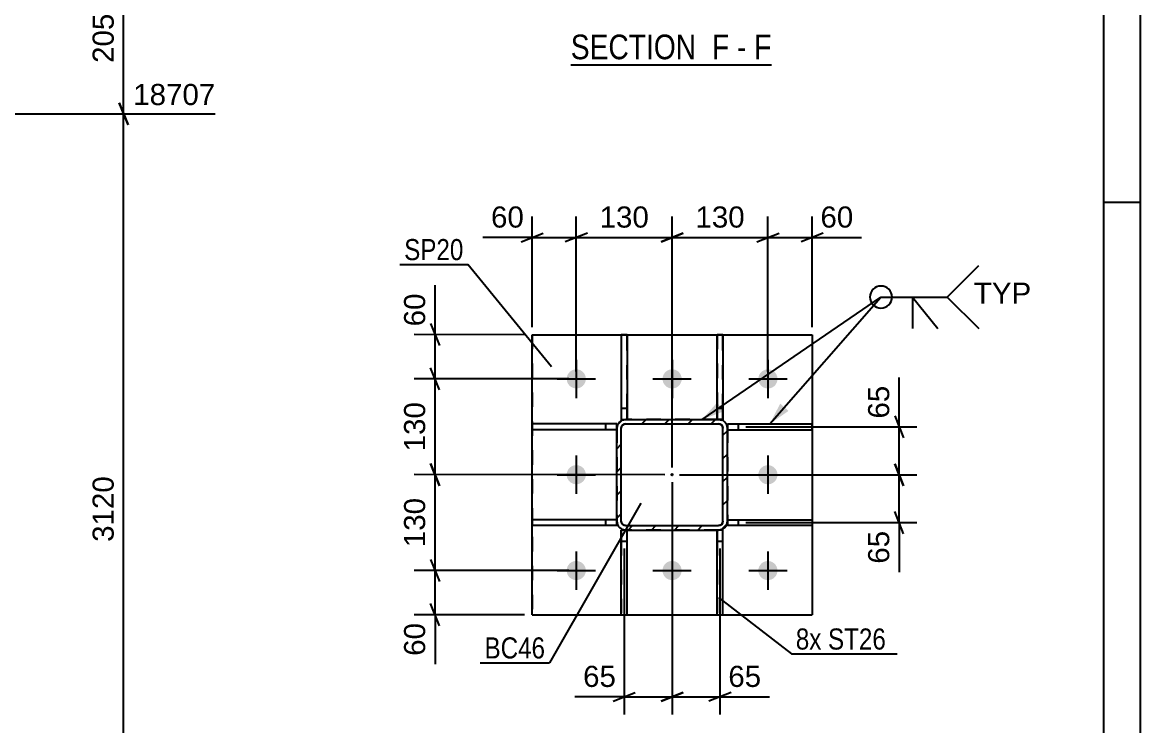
# Model space of a CAD drawing. Header units: millimetres. Extents: x -213 to 628, y -245 to 349.
# Drawn here: x 476.3 to 628, y 131.1 to 226.5 of the extents above; entities that cross this region are included whole.
import ezdxf

# ---------------------------------------------------------------- set-up
doc = ezdxf.new("R2010")
doc.units = ezdxf.units.MM
doc.linetypes.add('DXK_LINE_DOT2', pattern=[3.9198, 1.9599, -1.9599])
doc.linetypes.add('DXK_LINE_DOT3', pattern=[5.9187, 2.979, -0.9799, 0.9799, -0.9799])
doc.styles.add('Arial', font='arial.ttf', dxfattribs={"height": 0.2})
doc.styles.add('Arial Narrow', font='ARIALN.TTF', dxfattribs={"height": 0.2})

# ---------------------------------------------------------------- blocks, each defined once
blk = doc.blocks.new('Unknown-339279055-18 - 22568')
at = {"color": 6, "linetype": 'Continuous'}
blk.add_line((550.68, 220.77), (577.9, 220.77), dxfattribs=at)
at = {"color": 0, "linetype": 'Continuous'}
for points in [[(568.79, 221.52), (568.79, 225.02), (550.68, 225.02), (550.68, 221.52)], [(572.18, 221.52), (572.18, 225.02), (569.84, 225.02), (569.84, 221.52)], [(574.51, 221.52), (574.51, 225.02), (573.23, 225.02), (573.23, 221.52)], [(577.9, 221.52), (577.9, 225.02), (575.56, 225.02), (575.56, 221.52)]]:
    blk.add_wipeout(points, dxfattribs=at)
at = {"color": 7, "linetype": 'Continuous', "style": 'Arial Narrow'}
for s, p in [('SECTION ', (550.68, 221.52)), ('F', (569.84, 221.52)), ('F', (575.56, 221.52)), ('-', (573.23, 221.52))]:
    blk.add_text(s, height=3.34, dxfattribs=at).set_placement(p)
blk = doc.blocks.new('Unknown-339279055-1134')
at = {"color": 5, "linetype": 'Continuous'}
for p, q in [((627.99, -244.93), (627.99, 349.07)), ((622.99, -239.93), (622.99, 344.07)), ((627.99, 202.07), (622.99, 202.07))]:
    blk.add_line(p, q, dxfattribs=at)
blk = doc.blocks.new('Part-339279055-26262 - 26153')
at = {"color": 2, "linetype": 'Continuous'}
for p, q in [((571.92, 159.05), (583.42, 159.05)), ((571.92, 158.85), (571.92, 158.25)), ((571.92, 158.25), (571.92, 158.25)), ((583.42, 158.25), (571.92, 158.25)), ((583.42, 159.05), (583.42, 158.25))]:
    blk.add_line(p, q, dxfattribs=at)
at = {"color": 7, "linetype": 'DXK_LINE_DOT2'}
for p, q in [((571.92, 159.05), (571.92, 159.05)), ((571.92, 159.05), (571.92, 158.25)), ((571.92, 159.05), (571.92, 158.85)), ((573.42, 158.25), (573.42, 159.05))]:
    blk.add_line(p, q, dxfattribs=at)
blk = doc.blocks.new('Part-339279055-26261 - 26153')
at = {"color": 2, "linetype": 'Continuous'}
for p, q in [((558.33, 184.15), (557.53, 184.15)), ((557.53, 184.15), (557.53, 172.65)), ((558.33, 184.15), (558.33, 172.65)), ((557.53, 172.65), (557.53, 172.65)), ((557.53, 172.65), (558.13, 172.65))]:
    blk.add_line(p, q, dxfattribs=at)
at = {"color": 7, "linetype": 'DXK_LINE_DOT2'}
for p, q in [((557.53, 184.15), (557.53, 174.15)), ((558.33, 174.15), (558.33, 184.15)), ((558.33, 174.15), (557.53, 174.15)), ((557.53, 174.15), (557.53, 172.65)), ((558.33, 172.65), (558.33, 174.15)), ((558.33, 172.65), (558.13, 172.65)), ((558.33, 172.65), (558.33, 172.65))]:
    blk.add_line(p, q, dxfattribs=at)
blk = doc.blocks.new('Part-339279055-26157 - 26153')
at = {"linetype": 'Continuous'}
h = blk.add_hatch(dxfattribs=at)
h.set_pattern_fill('', scale=0.7, style=0, pattern_type=0)
h.set_pattern_definition([(45, (557.6677, 172.5602), (-1.57154, 1.57154), [])])
h.paths.add_polyline_path([(558.13, 172.65), (557.67, 172.56), (557.28, 172.3), (557.02, 171.91), (556.93, 171.45), (556.92, 158.85), (557.02, 158.39), (557.28, 158), (557.67, 157.74), (558.12, 157.65), (570.72, 157.65), (571.18, 157.74), (571.57, 158), (571.83, 158.39), (571.92, 158.85), (571.93, 171.45), (571.84, 171.91), (571.58, 172.3), (571.19, 172.56), (570.73, 172.65)])
h.paths.add_polyline_path([(570.73, 172.05), (570.96, 172), (571.15, 171.87), (571.28, 171.68), (571.33, 171.45), (571.32, 158.85), (571.28, 158.62), (571.15, 158.42), (570.95, 158.29), (570.72, 158.25), (558.12, 158.25), (557.89, 158.3), (557.7, 158.43), (557.57, 158.62), (557.52, 158.85), (557.53, 171.45), (557.57, 171.68), (557.7, 171.88), (557.9, 172.01), (558.13, 172.05)])
blk.add_hatch(color=246, dxfattribs=at).paths.add_polyline_path([(564.43, 165.05, -1), (564.43, 165.25, -1)])
at = {"color": 7, "linetype": 'DXK_LINE_DOT2'}
for p, q in [((556.93, 171.45), (556.92, 158.85)), ((556.93, 171.46), (557.02, 171.91)), ((556.93, 171.45), (556.93, 171.46)), ((557.52, 158.85), (557.53, 171.45)), ((557.57, 171.68), (557.53, 171.45)), ((557.7, 171.88), (557.57, 171.68)), ((557.67, 172.56), (558.13, 172.65)), ((557.9, 172.01), (557.7, 171.88)), ((558.13, 172.05), (557.9, 172.01)), ((570.73, 172.65), (558.13, 172.65)), ((558.13, 172.05), (570.73, 172.05)), ((570.73, 172.65), (571.19, 172.56)), ((570.96, 172), (570.73, 172.05)), ((571.15, 171.87), (570.96, 172)), ((571.28, 171.68), (571.15, 171.87)), ((571.33, 171.45), (571.28, 171.68)), ((571.32, 158.85), (571.33, 171.45)), ((571.83, 171.91), (571.93, 171.45)), ((571.93, 171.45), (571.92, 158.85)), ((557.02, 158.39), (556.92, 158.85)), ((556.92, 158.85), (556.92, 158.85)), ((557.52, 158.85), (557.57, 158.62)), ((557.57, 158.62), (557.7, 158.43)), ((557.7, 158.43), (557.89, 158.3)), ((557.89, 158.3), (558.12, 158.25)), ((558.12, 158.25), (570.72, 158.25)), ((570.72, 158.25), (570.95, 158.29)), ((570.95, 158.29), (571.15, 158.42)), ((571.15, 158.42), (571.28, 158.62)), ((571.28, 158.62), (571.32, 158.85)), ((571.92, 158.85), (571.83, 158.39)), ((558.12, 157.65), (557.66, 157.74)), ((570.72, 157.65), (558.12, 157.65)), ((571.18, 157.74), (570.72, 157.65))]:
    blk.add_line(p, q, dxfattribs=at)
at = {"color": 2, "linetype": 'Continuous'}
for p, q in [((556.92, 158.85), (556.93, 171.45)), ((557.02, 171.91), (556.93, 171.45)), ((556.93, 171.45), (556.93, 171.45)), ((557.52, 158.85), (557.53, 171.45)), ((557.53, 171.45), (557.57, 171.68)), ((557.53, 171.45), (557.53, 171.45)), ((557.57, 171.68), (557.7, 171.88)), ((558.13, 172.65), (557.67, 172.56)), ((557.7, 171.88), (557.9, 172.01)), ((557.9, 172.01), (558.13, 172.05)), ((558.13, 172.65), (558.13, 172.65)), ((558.13, 172.65), (570.73, 172.65)), ((558.13, 172.05), (558.13, 172.05)), ((558.13, 172.05), (570.73, 172.05)), ((570.73, 172.65), (570.73, 172.65)), ((571.19, 172.56), (570.73, 172.65)), ((570.73, 172.05), (570.73, 172.05)), ((570.73, 172.05), (570.96, 172)), ((570.96, 172), (571.15, 171.87)), ((571.15, 171.87), (571.28, 171.68)), ((571.28, 171.68), (571.33, 171.45)), ((571.32, 158.85), (571.33, 171.45)), ((571.33, 171.45), (571.33, 171.45)), ((571.93, 171.45), (571.84, 171.91)), ((571.92, 158.85), (571.93, 171.45)), ((571.93, 171.45), (571.93, 171.45)), ((556.92, 158.85), (556.92, 158.85)), ((556.92, 158.85), (557.02, 158.39)), ((557.52, 158.85), (557.52, 158.85)), ((557.57, 158.62), (557.52, 158.85)), ((557.7, 158.43), (557.57, 158.62)), ((557.89, 158.3), (557.7, 158.43)), ((558.12, 158.25), (557.89, 158.3)), ((558.12, 158.25), (558.12, 158.25)), ((558.12, 158.25), (570.72, 158.25)), ((570.95, 158.29), (570.72, 158.25)), ((570.72, 158.25), (570.72, 158.25)), ((571.15, 158.42), (570.95, 158.29)), ((571.28, 158.62), (571.15, 158.42)), ((571.32, 158.85), (571.28, 158.62)), ((571.32, 158.85), (571.32, 158.85)), ((571.83, 158.39), (571.92, 158.85)), ((571.92, 158.85), (571.92, 158.85)), ((557.67, 157.74), (558.12, 157.65)), ((558.12, 157.65), (558.12, 157.65)), ((558.12, 157.65), (570.72, 157.65)), ((570.72, 157.65), (571.18, 157.74)), ((570.72, 157.65), (570.72, 157.65))]:
    blk.add_line(p, q, dxfattribs=at)
at = {"color": 7, "linetype": 'DXK_LINE_DOT3'}
blk.add_line((564.43, 165.15), (564.42, 165.15), dxfattribs=at)
at = {"color": 246, "linetype": 'DXK_LINE_DOT2'}
blk.add_line((564.43, 165.15), (564.42, 165.15), dxfattribs=at)
at = {"color": 246, "linetype": 'Continuous'}
blk.add_circle((564.43, 165.15), 0.1, dxfattribs=at)
at = {"color": 7, "linetype": 'DXK_LINE_DOT2'}
for centre, start, end in [((558.13, 171.45), 112.4901, 157.4901), ((570.73, 171.45), 22.4901, 67.4901), ((558.12, 158.85), 202.4901, 247.4901), ((570.72, 158.85), 292.4901, 337.4901)]:
    blk.add_arc(centre, 1.2, start, end, dxfattribs=at)
at = {"color": 2, "linetype": 'Continuous'}
for centre, start, end in [((558.13, 171.45), 112.4901, 157.4901), ((570.73, 171.45), 22.4901, 67.4901), ((558.12, 158.85), 202.4901, 247.4901), ((570.72, 158.85), 292.4901, 337.4901)]:
    blk.add_arc(centre, 1.2, start, end, dxfattribs=at)
blk = doc.blocks.new('Bolt-339279055-26273 - 26153')
at = {"linetype": 'Continuous'}
for points in [[(550.13, 178.15), (550.16, 178.42), (550.24, 178.68), (550.38, 178.92), (550.56, 179.12), (550.78, 179.28), (551.03, 179.39), (551.29, 179.45), (551.56, 179.45), (551.83, 179.39), (552.08, 179.28), (552.3, 179.12), (552.48, 178.92), (552.61, 178.68), (552.7, 178.42), (552.73, 178.15), (552.7, 177.88), (552.61, 177.62), (552.48, 177.39), (552.3, 177.19), (552.08, 177.03), (551.83, 176.92), (551.56, 176.86), (551.29, 176.86), (551.03, 176.92), (550.78, 177.03), (550.56, 177.19), (550.38, 177.39), (550.24, 177.62), (550.16, 177.88)], [(563.13, 178.15), (563.16, 178.42), (563.24, 178.68), (563.38, 178.91), (563.56, 179.12), (563.78, 179.28), (564.03, 179.39), (564.29, 179.44), (564.56, 179.44), (564.83, 179.39), (565.08, 179.28), (565.3, 179.12), (565.48, 178.91), (565.61, 178.68), (565.7, 178.42), (565.73, 178.15), (565.7, 177.88), (565.61, 177.62), (565.48, 177.39), (565.3, 177.18), (565.08, 177.02), (564.83, 176.91), (564.56, 176.86), (564.29, 176.86), (564.03, 176.91), (563.78, 177.02), (563.56, 177.18), (563.38, 177.39), (563.24, 177.62), (563.16, 177.88)], [(576.13, 178.15), (576.16, 178.42), (576.24, 178.68), (576.38, 178.91), (576.56, 179.11), (576.78, 179.27), (577.03, 179.38), (577.29, 179.44), (577.56, 179.44), (577.83, 179.38), (578.08, 179.27), (578.3, 179.11), (578.48, 178.91), (578.61, 178.68), (578.7, 178.42), (578.73, 178.15), (578.7, 177.88), (578.61, 177.62), (578.48, 177.38), (578.3, 177.18), (578.08, 177.02), (577.83, 176.91), (577.56, 176.86), (577.29, 176.86), (577.03, 176.91), (576.78, 177.02), (576.56, 177.18), (576.38, 177.38), (576.24, 177.62), (576.16, 177.88)], [(550.12, 165.15), (550.15, 165.42), (550.24, 165.68), (550.37, 165.92), (550.56, 166.12), (550.77, 166.28), (551.02, 166.39), (551.29, 166.45), (551.56, 166.45), (551.83, 166.39), (552.07, 166.28), (552.29, 166.12), (552.48, 165.92), (552.61, 165.68), (552.7, 165.42), (552.72, 165.15), (552.7, 164.88), (552.61, 164.62), (552.48, 164.39), (552.29, 164.19), (552.07, 164.03), (551.83, 163.92), (551.56, 163.86), (551.29, 163.86), (551.02, 163.92), (550.77, 164.03), (550.56, 164.19), (550.37, 164.39), (550.24, 164.62), (550.15, 164.88)], [(576.12, 165.15), (576.15, 165.42), (576.24, 165.68), (576.37, 165.91), (576.56, 166.11), (576.77, 166.27), (577.02, 166.38), (577.29, 166.44), (577.56, 166.44), (577.83, 166.38), (578.07, 166.27), (578.29, 166.11), (578.48, 165.91), (578.61, 165.68), (578.7, 165.42), (578.72, 165.15), (578.7, 164.88), (578.61, 164.62), (578.48, 164.38), (578.29, 164.18), (578.07, 164.02), (577.83, 163.91), (577.56, 163.86), (577.29, 163.86), (577.02, 163.91), (576.77, 164.02), (576.56, 164.18), (576.37, 164.38), (576.24, 164.62), (576.15, 164.88)], [(550.12, 152.15), (550.15, 152.42), (550.24, 152.68), (550.37, 152.92), (550.55, 153.12), (550.77, 153.28), (551.02, 153.39), (551.29, 153.45), (551.56, 153.45), (551.82, 153.39), (552.07, 153.28), (552.29, 153.12), (552.47, 152.92), (552.61, 152.68), (552.69, 152.42), (552.72, 152.15), (552.69, 151.88), (552.61, 151.62), (552.47, 151.39), (552.29, 151.19), (552.07, 151.03), (551.82, 150.92), (551.56, 150.86), (551.29, 150.86), (551.02, 150.92), (550.77, 151.03), (550.55, 151.19), (550.37, 151.39), (550.24, 151.62), (550.15, 151.88)], [(563.12, 152.15), (563.15, 152.42), (563.24, 152.68), (563.37, 152.91), (563.55, 153.12), (563.77, 153.28), (564.02, 153.39), (564.29, 153.44), (564.56, 153.44), (564.82, 153.39), (565.07, 153.28), (565.29, 153.12), (565.47, 152.91), (565.61, 152.68), (565.69, 152.42), (565.72, 152.15), (565.69, 151.88), (565.61, 151.62), (565.47, 151.39), (565.29, 151.18), (565.07, 151.02), (564.82, 150.91), (564.56, 150.86), (564.29, 150.86), (564.02, 150.91), (563.77, 151.02), (563.55, 151.18), (563.37, 151.39), (563.24, 151.62), (563.15, 151.88)], [(576.12, 152.15), (576.15, 152.42), (576.24, 152.68), (576.37, 152.91), (576.55, 153.11), (576.77, 153.27), (577.02, 153.38), (577.29, 153.44), (577.56, 153.44), (577.82, 153.38), (578.07, 153.27), (578.29, 153.11), (578.47, 152.91), (578.61, 152.68), (578.69, 152.42), (578.72, 152.15), (578.69, 151.88), (578.61, 151.62), (578.47, 151.38), (578.29, 151.18), (578.07, 151.02), (577.82, 150.91), (577.56, 150.86), (577.29, 150.86), (577.02, 150.91), (576.77, 151.02), (576.55, 151.18), (576.37, 151.38), (576.24, 151.62), (576.15, 151.88)]]:
    blk.add_hatch(color=1, dxfattribs=at).paths.add_polyline_path(points)
at = {"color": 1, "linetype": 'Continuous'}
for p, q in [((551.43, 180.75), (551.43, 175.55)), ((564.43, 180.75), (564.43, 175.55)), ((577.43, 180.75), (577.43, 175.55)), ((548.83, 178.15), (554.03, 178.15)), ((561.83, 178.15), (567.03, 178.15)), ((574.83, 178.15), (580.03, 178.15)), ((551.43, 167.75), (551.42, 162.55)), ((577.43, 167.75), (577.42, 162.55)), ((548.82, 165.15), (554.02, 165.15)), ((574.82, 165.15), (580.02, 165.15)), ((551.42, 154.75), (551.42, 149.55)), ((564.42, 154.75), (564.42, 149.55)), ((577.42, 154.75), (577.42, 149.55)), ((548.82, 152.15), (554.02, 152.15)), ((561.82, 152.15), (567.02, 152.15)), ((574.82, 152.15), (580.02, 152.15))]:
    blk.add_line(p, q, dxfattribs=at)
blk = doc.blocks.new('Part-339279055-26209 - 26153')
at = {"color": 2, "linetype": 'Continuous'}
for p, q in [((545.42, 146.15), (545.43, 184.15)), ((545.43, 184.15), (545.43, 184.15)), ((545.43, 184.15), (583.43, 184.15)), ((583.43, 184.15), (583.42, 146.15)), ((583.43, 184.15), (583.43, 184.15)), ((545.42, 146.15), (545.42, 146.15)), ((545.42, 146.15), (583.42, 146.15)), ((583.42, 146.15), (583.42, 146.15))]:
    blk.add_line(p, q, dxfattribs=at)
at = {"color": 7, "linetype": 'DXK_LINE_DOT2'}
for p, q in [((545.43, 184.15), (545.42, 146.15)), ((583.43, 184.15), (583.42, 146.15))]:
    blk.add_line(p, q, dxfattribs=at)
blk = doc.blocks.new('Part-339279055-26258 - 26153')
at = {"color": 2, "linetype": 'Continuous'}
for p, q in [((570.52, 146.15), (570.52, 157.65)), ((571.32, 157.65), (570.72, 157.65)), ((571.32, 146.15), (571.32, 157.65)), ((570.52, 146.15), (571.32, 146.15))]:
    blk.add_line(p, q, dxfattribs=at)
at = {"color": 7, "linetype": 'DXK_LINE_DOT2'}
for p, q in [((570.52, 157.65), (570.52, 157.65)), ((570.52, 157.65), (570.52, 156.15)), ((570.72, 157.65), (570.52, 157.65)), ((571.32, 156.15), (571.32, 157.65)), ((570.52, 156.15), (570.52, 146.15)), ((570.52, 156.15), (571.32, 156.15)), ((571.32, 146.15), (571.32, 156.15))]:
    blk.add_line(p, q, dxfattribs=at)
blk = doc.blocks.new('Part-339279055-26259 - 26153')
at = {"color": 2, "linetype": 'Continuous'}
for p, q in [((557.52, 157.65), (557.52, 157.65)), ((557.52, 146.15), (557.52, 157.65)), ((558.12, 157.65), (557.52, 157.65)), ((558.32, 146.15), (558.32, 157.65)), ((557.52, 146.15), (558.32, 146.15))]:
    blk.add_line(p, q, dxfattribs=at)
at = {"color": 7, "linetype": 'DXK_LINE_DOT2'}
for p, q in [((557.52, 157.65), (557.52, 156.15)), ((557.52, 157.65), (557.52, 157.65)), ((558.32, 157.65), (558.12, 157.65)), ((558.32, 156.15), (558.32, 157.65)), ((557.52, 156.15), (557.52, 146.15)), ((557.52, 156.15), (558.32, 156.15)), ((558.32, 146.15), (558.32, 156.15))]:
    blk.add_line(p, q, dxfattribs=at)
blk = doc.blocks.new('Part-339279055-26260 - 26153')
at = {"color": 2, "linetype": 'Continuous'}
for p, q in [((571.33, 184.15), (570.53, 184.15)), ((570.53, 172.65), (570.53, 184.15)), ((571.33, 184.15), (571.33, 172.65)), ((571.33, 172.65), (570.73, 172.65)), ((571.33, 172.65), (571.33, 172.65))]:
    blk.add_line(p, q, dxfattribs=at)
at = {"color": 7, "linetype": 'DXK_LINE_DOT2'}
for p, q in [((570.53, 184.15), (570.53, 174.15)), ((571.33, 174.15), (571.33, 184.15)), ((571.33, 174.15), (570.53, 174.15)), ((570.53, 174.15), (570.53, 172.65)), ((571.33, 172.65), (571.33, 174.15)), ((570.73, 172.65), (570.53, 172.65))]:
    blk.add_line(p, q, dxfattribs=at)
blk = doc.blocks.new('Part-339279055-26263 - 26153')
at = {"color": 2, "linetype": 'Continuous'}
for p, q in [((571.93, 172.05), (571.93, 172.05)), ((571.93, 172.05), (583.43, 172.05)), ((571.93, 172.05), (571.93, 171.45)), ((583.43, 171.25), (583.43, 172.05)), ((571.93, 171.25), (583.43, 171.25))]:
    blk.add_line(p, q, dxfattribs=at)
at = {"color": 7, "linetype": 'DXK_LINE_DOT2'}
for p, q in [((571.93, 171.25), (571.93, 172.05)), ((571.93, 171.45), (571.93, 171.25)), ((573.43, 171.25), (573.43, 172.05)), ((571.93, 171.25), (571.93, 171.25))]:
    blk.add_line(p, q, dxfattribs=at)
blk = doc.blocks.new('Part-339279055-26264 - 26153')
at = {"color": 2, "linetype": 'Continuous'}
for p, q in [((556.92, 159.05), (545.42, 159.05)), ((545.42, 159.05), (545.42, 158.25)), ((556.92, 158.25), (545.42, 158.25)), ((556.92, 159.05), (556.92, 159.05)), ((556.92, 158.85), (556.92, 158.25)), ((556.92, 158.25), (556.92, 158.25))]:
    blk.add_line(p, q, dxfattribs=at)
at = {"color": 7, "linetype": 'DXK_LINE_DOT2'}
for p, q in [((555.42, 158.25), (555.42, 159.05)), ((556.92, 158.25), (556.92, 159.05)), ((556.92, 159.05), (556.92, 158.85))]:
    blk.add_line(p, q, dxfattribs=at)
blk = doc.blocks.new('Part-339279055-26265 - 26153')
at = {"color": 2, "linetype": 'Continuous'}
for p, q in [((556.93, 172.05), (545.43, 172.05)), ((545.43, 172.05), (545.43, 171.25)), ((556.93, 172.05), (556.93, 172.05)), ((556.93, 172.05), (556.93, 171.45)), ((556.93, 171.25), (545.43, 171.25))]:
    blk.add_line(p, q, dxfattribs=at)
at = {"color": 7, "linetype": 'DXK_LINE_DOT2'}
for p, q in [((555.43, 171.25), (555.43, 172.05)), ((556.93, 171.25), (556.93, 172.05)), ((556.93, 171.45), (556.93, 171.25))]:
    blk.add_line(p, q, dxfattribs=at)
blk = doc.blocks.new('StraightDimension-339279055-23273 - 2113')
at = {"color": 7, "linetype": 'Continuous'}
for p, q in [((490.62, 212.6), (489.42, 215.6)), ((449.57, 214.1), (502.44, 214.1)), ((490.02, 106.87), (490.02, 214.1)), ((489.42, 108.37), (490.62, 105.37)), ((393.19, 106.87), (502.44, 106.87))]:
    blk.add_line(p, q, dxfattribs=at)
at = {"color": 0, "linetype": 'Continuous'}
blk.add_wipeout([(503.04, 214.7), (503.04, 218.9), (490.72, 218.9), (490.72, 214.7)], dxfattribs=at)
at = {"color": 0}
blk.add_wipeout([(489.27, 165.53), (485.07, 165.53), (485.07, 155.44), (489.27, 155.44)], dxfattribs=at)
at = {"color": 3, "linetype": 'Continuous', "style": 'Arial'}
blk.add_text('18707', height=2.865, dxfattribs=at).set_placement((491.32, 215.3))
at = {"color": 3, "style": 'Arial'}
blk.add_text('3120', height=2.865, rotation=90.0002, dxfattribs=at).set_placement((488.67, 156.04))
blk = doc.blocks.new('StraightDimension-339279055-23272 - 2113')
at = {"color": 7, "linetype": 'Continuous'}
for p, q in [((490.62, 233.12), (489.42, 236.12)), ((393.19, 234.62), (502.44, 234.62)), ((490.02, 214.1), (490.02, 234.62)), ((489.42, 215.6), (490.62, 212.6)), ((449.57, 214.1), (502.44, 214.1))]:
    blk.add_line(p, q, dxfattribs=at)
at = {"color": 0, "linetype": 'Continuous'}
blk.add_wipeout([(503.04, 235.22), (503.04, 239.42), (490.72, 239.42), (490.72, 235.22)], dxfattribs=at)
at = {"color": 0}
blk.add_wipeout([(489.27, 228.3), (485.07, 228.3), (485.07, 220.42), (489.27, 220.42)], dxfattribs=at)
at = {"color": 3, "linetype": 'Continuous', "style": 'Arial'}
blk.add_text('18912', height=2.865, dxfattribs=at).set_placement((491.32, 235.82))
at = {"color": 3, "style": 'Arial'}
blk.add_text('205', height=2.865, rotation=90.0002, dxfattribs=at).set_placement((488.67, 221.02))
blk = doc.blocks.new('StraightDimension-339279055-27506 - 26153')
at = {"color": 7, "linetype": 'Continuous'}
for p, q in [((545.43, 185.15), (545.43, 200.18)), ((551.43, 179.15), (551.43, 200.18)), ((543.93, 196.73), (546.93, 197.93)), ((545.43, 197.33), (551.43, 197.33)), ((552.93, 197.93), (549.93, 196.73))]:
    blk.add_line(p, q, dxfattribs=at)
at = {"color": 0}
blk.add_wipeout([(544.9, 198.08), (544.9, 202.28), (539.26, 202.28), (539.26, 198.08)], dxfattribs=at)
at = {"color": 7, "linetype": 'Continuous'}
blk.add_line((545.43, 197.33), (538.73, 197.33), dxfattribs=at)
blk.add_line((545.43, 197.33), (538.73, 197.33), dxfattribs=at)
at = {"color": 3, "style": 'Arial'}
blk.add_text('60', height=2.865, dxfattribs=at).set_placement((539.86, 198.68))
blk = doc.blocks.new('StraightDimension-339279055-27505 - 26153')
at = {"color": 7, "linetype": 'Continuous'}
for p, q in [((551.43, 179.15), (551.43, 200.18)), ((564.43, 166.15), (564.43, 200.18)), ((552.93, 197.93), (549.93, 196.73)), ((551.43, 197.33), (564.43, 197.33)), ((562.93, 196.73), (565.93, 197.93))]:
    blk.add_line(p, q, dxfattribs=at)
at = {"color": 0}
blk.add_wipeout([(561.86, 198.08), (561.86, 202.28), (553.99, 202.28), (553.99, 198.08)], dxfattribs=at)
at = {"color": 3, "style": 'Arial'}
blk.add_text('130', height=2.865, dxfattribs=at).set_placement((554.59, 198.68))
blk = doc.blocks.new('StraightDimension-339279055-27370 - 26153')
at = {"color": 7, "linetype": 'Continuous'}
for p, q in [((531.67, 185.66), (532.87, 182.66)), ((544.43, 184.15), (529.42, 184.16)), ((532.27, 178.16), (532.27, 184.16)), ((532.87, 176.66), (531.67, 179.66)), ((550.43, 178.15), (529.42, 178.16))]:
    blk.add_line(p, q, dxfattribs=at)
at = {"color": 0}
blk.add_wipeout([(531.52, 190.33), (527.32, 190.33), (527.32, 184.68), (531.52, 184.68)], dxfattribs=at)
at = {"color": 7, "linetype": 'Continuous'}
blk.add_line((532.27, 184.16), (532.27, 190.85), dxfattribs=at)
blk.add_line((532.27, 184.16), (532.27, 190.85), dxfattribs=at)
at = {"color": 3, "style": 'Arial'}
blk.add_text('60', height=2.865, rotation=89.9888, dxfattribs=at).set_placement((530.92, 185.28))
blk = doc.blocks.new('StraightDimension-339279055-27504 - 26153')
at = {"color": 7, "linetype": 'Continuous'}
for p, q in [((564.43, 166.15), (564.43, 200.18)), ((577.43, 179.15), (577.43, 200.18)), ((565.93, 197.93), (562.93, 196.73)), ((564.43, 197.33), (577.43, 197.33)), ((575.93, 196.73), (578.93, 197.93))]:
    blk.add_line(p, q, dxfattribs=at)
at = {"color": 0}
blk.add_wipeout([(574.86, 198.08), (574.86, 202.28), (566.99, 202.28), (566.99, 198.08)], dxfattribs=at)
at = {"color": 3, "style": 'Arial'}
blk.add_text('130', height=2.865, dxfattribs=at).set_placement((567.59, 198.68))
blk = doc.blocks.new('StraightDimension-339279055-27563 - 26153')
at = {"color": 7, "linetype": 'Continuous'}
for p, q in [((564.43, 164.15), (564.43, 132.61)), ((570.92, 155.15), (570.92, 132.61)), ((562.93, 134.41), (565.93, 135.61)), ((572.42, 135.61), (569.42, 134.41)), ((564.43, 135.01), (570.92, 135.01))]:
    blk.add_line(p, q, dxfattribs=at)
at = {"color": 0}
blk.add_wipeout([(577.09, 135.76), (577.09, 139.96), (571.45, 139.96), (571.45, 135.76)], dxfattribs=at)
at = {"color": 7, "linetype": 'Continuous'}
blk.add_line((570.92, 135.01), (577.62, 135.01), dxfattribs=at)
blk.add_line((570.92, 135.01), (577.62, 135.01), dxfattribs=at)
at = {"color": 3, "style": 'Arial'}
blk.add_text('65', height=2.865, dxfattribs=at).set_placement((572.05, 136.36))
blk = doc.blocks.new('StraightDimension-339279055-27372 - 26153')
at = {"color": 7, "linetype": 'Continuous'}
for p, q in [((532.87, 163.66), (531.67, 166.66)), ((563.42, 165.15), (529.42, 165.16)), ((532.27, 152.16), (532.27, 165.16)), ((531.67, 153.66), (532.87, 150.66)), ((550.42, 152.15), (529.42, 152.16))]:
    blk.add_line(p, q, dxfattribs=at)
at = {"color": 0}
blk.add_wipeout([(531.52, 162.59), (527.32, 162.59), (527.32, 154.72), (531.52, 154.72)], dxfattribs=at)
at = {"color": 3, "style": 'Arial'}
blk.add_text('130', height=2.865, rotation=89.9888, dxfattribs=at).set_placement((530.92, 155.32))
blk = doc.blocks.new('StraightDimension-339279055-27564 - 26153')
at = {"color": 7, "linetype": 'Continuous'}
for p, q in [((564.43, 164.15), (564.43, 132.61)), ((557.92, 155.15), (557.92, 132.61)), ((556.42, 134.41), (559.42, 135.61)), ((565.93, 135.61), (562.93, 134.41)), ((557.92, 135.01), (564.43, 135.01))]:
    blk.add_line(p, q, dxfattribs=at)
at = {"color": 0}
blk.add_wipeout([(557.4, 135.76), (557.4, 139.96), (551.75, 139.96), (551.75, 135.76)], dxfattribs=at)
at = {"color": 7, "linetype": 'Continuous'}
blk.add_line((557.92, 135.01), (551.23, 135.01), dxfattribs=at)
blk.add_line((557.92, 135.01), (551.23, 135.01), dxfattribs=at)
at = {"color": 3, "style": 'Arial'}
blk.add_text('65', height=2.865, dxfattribs=at).set_placement((552.35, 136.36))
blk = doc.blocks.new('StraightDimension-339279055-27371 - 26153')
at = {"color": 7, "linetype": 'Continuous'}
for p, q in [((532.87, 176.66), (531.67, 179.66)), ((550.43, 178.15), (529.42, 178.16)), ((532.27, 165.16), (532.27, 178.16)), ((531.67, 166.66), (532.87, 163.66)), ((563.42, 165.15), (529.42, 165.16))]:
    blk.add_line(p, q, dxfattribs=at)
at = {"color": 0}
blk.add_wipeout([(531.52, 175.59), (527.32, 175.59), (527.32, 167.72), (531.52, 167.72)], dxfattribs=at)
at = {"color": 3, "style": 'Arial'}
blk.add_text('130', height=2.865, rotation=89.9888, dxfattribs=at).set_placement((530.92, 168.32))
blk = doc.blocks.new('StraightDimension-339279055-27373 - 26153')
at = {"color": 7, "linetype": 'Continuous'}
for p, q in [((531.67, 153.66), (532.87, 150.66)), ((550.42, 152.15), (529.42, 152.16)), ((532.27, 146.16), (532.27, 152.16)), ((532.87, 144.66), (531.67, 147.66)), ((544.42, 146.15), (529.42, 146.16))]:
    blk.add_line(p, q, dxfattribs=at)
at = {"color": 0}
blk.add_wipeout([(531.52, 145.63), (527.32, 145.63), (527.32, 139.98), (531.52, 139.98)], dxfattribs=at)
at = {"color": 7, "linetype": 'Continuous'}
blk.add_line((532.27, 146.16), (532.27, 139.46), dxfattribs=at)
blk.add_line((532.27, 146.16), (532.27, 139.46), dxfattribs=at)
at = {"color": 3, "style": 'Arial'}
blk.add_text('60', height=2.865, rotation=89.9888, dxfattribs=at).set_placement((530.92, 140.58))
blk = doc.blocks.new('StraightDimension-339279055-27503 - 26153')
at = {"color": 7, "linetype": 'Continuous'}
for p, q in [((577.43, 179.15), (577.43, 200.18)), ((583.43, 185.15), (583.43, 200.18)), ((575.93, 196.73), (578.93, 197.93)), ((577.43, 197.33), (583.43, 197.33)), ((584.93, 197.93), (581.93, 196.73))]:
    blk.add_line(p, q, dxfattribs=at)
at = {"color": 0}
blk.add_wipeout([(589.6, 198.08), (589.6, 202.28), (583.95, 202.28), (583.95, 198.08)], dxfattribs=at)
at = {"color": 7, "linetype": 'Continuous'}
blk.add_line((583.43, 197.33), (590.13, 197.33), dxfattribs=at)
blk.add_line((583.43, 197.33), (590.13, 197.33), dxfattribs=at)
at = {"color": 3, "style": 'Arial'}
blk.add_text('60', height=2.865, dxfattribs=at).set_placement((584.55, 198.68))
blk = doc.blocks.new('StraightDimension-339279055-27572 - 26153')
at = {"color": 7, "linetype": 'Continuous'}
for p, q in [((594.63, 173.15), (595.83, 170.15)), ((574.43, 171.65), (597.63, 171.65)), ((595.23, 165.15), (595.23, 171.65)), ((595.83, 163.65), (594.63, 166.65)), ((565.43, 165.15), (597.63, 165.15))]:
    blk.add_line(p, q, dxfattribs=at)
at = {"color": 0}
blk.add_wipeout([(594.48, 177.82), (590.28, 177.82), (590.28, 172.17), (594.48, 172.17)], dxfattribs=at)
at = {"color": 7, "linetype": 'Continuous'}
blk.add_line((595.23, 171.65), (595.23, 178.35), dxfattribs=at)
blk.add_line((595.23, 171.65), (595.23, 178.35), dxfattribs=at)
at = {"color": 3, "style": 'Arial'}
blk.add_text('65', height=2.865, rotation=90.0002, dxfattribs=at).set_placement((593.88, 172.77))
blk = doc.blocks.new('StraightDimension-339279055-27573 - 26153')
at = {"color": 7, "linetype": 'Continuous'}
for p, q in [((594.63, 166.65), (595.83, 163.65)), ((565.43, 165.15), (597.63, 165.15)), ((595.23, 158.65), (595.23, 165.15)), ((595.83, 157.15), (594.63, 160.15)), ((574.42, 158.65), (597.63, 158.65))]:
    blk.add_line(p, q, dxfattribs=at)
at = {"color": 0}
blk.add_wipeout([(594.48, 158.12), (590.28, 158.12), (590.28, 152.48), (594.48, 152.48)], dxfattribs=at)
at = {"color": 7, "linetype": 'Continuous'}
blk.add_line((595.23, 158.65), (595.23, 151.95), dxfattribs=at)
blk.add_line((595.23, 158.65), (595.23, 151.95), dxfattribs=at)
at = {"color": 3, "style": 'Arial'}
blk.add_text('65', height=2.865, rotation=90.0002, dxfattribs=at).set_placement((593.88, 153.08))
blk = doc.blocks.new('Mark-339279055-27548 - 26153')
at = {"color": 0}
blk.add_wipeout([(536.12, 194.26), (536.12, 197.26), (528.08, 197.26), (528.08, 194.26)], dxfattribs=at)
blk.add_wipeout([(536.12, 194.26), (536.12, 197.26), (528.08, 197.26), (528.08, 194.26)], dxfattribs=at)
at = {"color": 30, "linetype": 'Continuous'}
for p in [(527.48, 193.66), (548.07, 179.79)]:
    blk.add_line(p, (536.72, 193.66), dxfattribs=at)
at = {"color": 3, "style": 'Arial Narrow'}
blk.add_text('SP20', height=2.863, dxfattribs=at).set_placement((528.08, 194.26))
blk = doc.blocks.new('MarkSet-339279055-27287 - 26153')
at = {"color": 0}
for points in [[(584.68, 141.43), (584.68, 144.43), (581.21, 144.43), (581.21, 141.43)], [(593.44, 141.43), (593.44, 144.43), (585.58, 144.43), (585.58, 141.43)]]:
    blk.add_wipeout(points, dxfattribs=at)
for points in [[(584.68, 141.43), (584.68, 144.43), (581.21, 144.43), (581.21, 141.43)], [(593.44, 141.43), (593.44, 144.43), (585.58, 144.43), (585.58, 141.43)]]:
    blk.add_wipeout(points, dxfattribs=at)
at = {"color": 30, "linetype": 'Continuous'}
for p, q in [((570.71, 148.48), (580.61, 140.83)), ((580.61, 140.83), (594.94, 140.83))]:
    blk.add_line(p, q, dxfattribs=at)
at = {"color": 3, "style": 'Arial Narrow'}
for s, p in [('8x', (581.21, 141.43)), ('ST26', (585.58, 141.43))]:
    blk.add_text(s, height=2.863, dxfattribs=at).set_placement(p)
blk = doc.blocks.new('Mark-339279055-27539 - 26153')
at = {"color": 0}
blk.add_wipeout([(547.2, 140.22), (547.2, 143.22), (538.98, 143.22), (538.98, 140.22)], dxfattribs=at)
blk.add_wipeout([(547.2, 140.22), (547.2, 143.22), (538.98, 143.22), (538.98, 140.22)], dxfattribs=at)
at = {"color": 30, "linetype": 'Continuous'}
for p in [(560.19, 161.28), (538.38, 139.62)]:
    blk.add_line(p, (547.8, 139.62), dxfattribs=at)
at = {"color": 3, "style": 'Arial Narrow'}
blk.add_text('BC46', height=2.863, dxfattribs=at).set_placement((538.98, 140.22))
blk = doc.blocks.new('WeldMark-339279055-27602 - 26153')
at = {"linetype": 'Continuous'}
for points in [[(571.4, 173.73), (568.5, 172.65), (570.55, 174.96)], [(580.22, 173.81), (577.68, 172.05), (579.09, 174.8)]]:
    blk.add_hatch(color=30, dxfattribs=at).paths.add_polyline_path(points)
at = {"color": 30, "linetype": 'Continuous'}
for p, q in [((568.5, 172.65), (592.76, 189.25)), ((577.68, 172.05), (592.76, 189.25)), ((592.76, 189.25), (601.76, 189.25))]:
    blk.add_line(p, q, dxfattribs=at)
at = {"color": 3, "linetype": 'Continuous'}
for q in [(600.47, 184.97), (597.05, 184.97)]:
    blk.add_line((597.05, 189.25), q, dxfattribs=at)
for start, end in [(90, 270), (270, 90)]:
    blk.add_arc((592.76, 189.25), 1.5, start, end, dxfattribs=at)
at = {"color": 0, "linetype": 'Continuous'}
blk.add_wipeout([(613.13, 188.35), (613.13, 191.35), (605.36, 191.35), (605.36, 188.35)], dxfattribs=at)
blk.add_wipeout([(613.13, 188.35), (613.13, 191.35), (605.36, 191.35), (605.36, 188.35)], dxfattribs=at)
at = {"color": 3, "linetype": 'Continuous'}
for q in [(606.05, 193.54), (606.05, 184.97)]:
    blk.add_line((601.76, 189.25), q, dxfattribs=at)
at = {"color": 3, "linetype": 'Continuous', "style": 'Arial'}
blk.add_text('TYP', height=2.865, dxfattribs=at).set_placement((605.36, 188.35))

msp = doc.modelspace()

# ---------------------------------------------------------------- block references
for name in ['Unknown-339279055-18 - 22568', 'Part-339279055-26209 - 26153', 'Part-339279055-26261 - 26153', 'Part-339279055-26260 - 26153', 'Bolt-339279055-26273 - 26153', 'Part-339279055-26265 - 26153', 'Part-339279055-26157 - 26153', 'Part-339279055-26263 - 26153', 'Part-339279055-26264 - 26153', 'Part-339279055-26262 - 26153', 'Part-339279055-26259 - 26153', 'Part-339279055-26258 - 26153']:
    msp.add_blockref(name, (0, 0))

# ---------------------------------------------------------------- next in the draw order: block references
msp.add_blockref('Unknown-339279055-1134', (0, 0))

# ---------------------------------------------------------------- next in the draw order: block references
for name in ['StraightDimension-339279055-23273 - 2113', 'StraightDimension-339279055-27506 - 26153', 'StraightDimension-339279055-27563 - 26153']:
    msp.add_blockref(name, (0, 0))

# ---------------------------------------------------------------- next in the draw order: block references
for name in ['StraightDimension-339279055-23272 - 2113', 'StraightDimension-339279055-27505 - 26153', 'MarkSet-339279055-27287 - 26153']:
    msp.add_blockref(name, (0, 0))

# ---------------------------------------------------------------- next in the draw order: block references
for name in ['StraightDimension-339279055-27504 - 26153', 'StraightDimension-339279055-27370 - 26153']:
    msp.add_blockref(name, (0, 0))

# ---------------------------------------------------------------- next in the draw order: block references
for name in ['StraightDimension-339279055-27503 - 26153', 'StraightDimension-339279055-27372 - 26153']:
    msp.add_blockref(name, (0, 0))

# ---------------------------------------------------------------- next in the draw order: block references
for name in ['StraightDimension-339279055-27564 - 26153', 'StraightDimension-339279055-27373 - 26153']:
    msp.add_blockref(name, (0, 0))

# ---------------------------------------------------------------- next in the draw order: block references
for name in ['StraightDimension-339279055-27371 - 26153', 'StraightDimension-339279055-27572 - 26153', 'Mark-339279055-27539 - 26153']:
    msp.add_blockref(name, (0, 0))

# ---------------------------------------------------------------- next in the draw order: block references
for name in ['Mark-339279055-27548 - 26153', 'WeldMark-339279055-27602 - 26153', 'StraightDimension-339279055-27573 - 26153']:
    msp.add_blockref(name, (0, 0))

doc.saveas('drawing.dxf')
